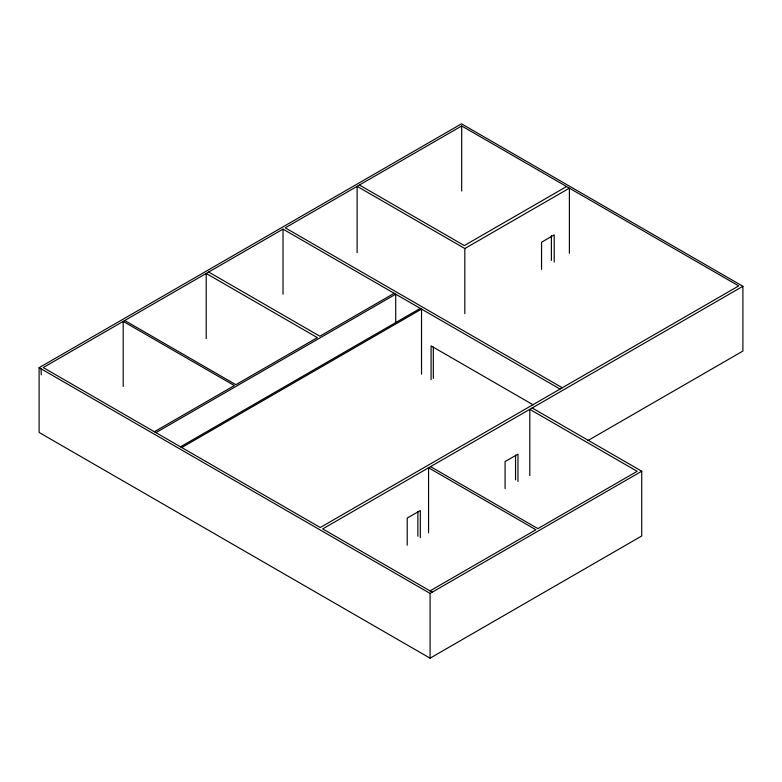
<?xml version="1.0" encoding="UTF-8"?>
<svg xmlns="http://www.w3.org/2000/svg" width="782" height="782" viewBox="0 0 782 782"><rect width="100%" height="100%" fill="white"/><g stroke="black" fill="none" stroke-linecap="round" stroke-linejoin="round"><path stroke-width="1.17" d="M532.18 407.96L641.729 471.214L641.729 535.983L430.08 658.18L39.1 432.446L39.1 367.677L461.478 123.82L742.9 286.3L742.9 351.069L588.015 440.491M560.049 389.065L283.016 229.126L43.215 367.569L320.258 527.508L738.716 285.919L461.683 125.97L285.244 227.836L562.287 387.774M566.579 186.536L464.312 245.577L359.417 185.011M357.11 252.645L357.11 186.341L464.821 248.529L569.394 188.159L569.394 253.251M154.377 431.742L234.356 385.565L123.194 321.392L123.194 386.484M394.167 293.299L319.838 336.211L208.686 272.038M155.911 432.632L395.712 294.188L395.712 323.113M180.505 446.825L420.296 308.382M181.737 447.539L421.527 309.095L421.527 374.187M742.9 286.3L322.683 528.915L432.231 592.16M430.032 590.889L535.924 529.756L428.565 467.783L428.565 532.865M39.1 367.677L430.08 593.411L641.729 471.214M533.216 404.871L431.087 345.908L431.087 379.7M430.55 466.629L537.899 528.612L637.154 471.311L529.805 409.338L529.805 475.632M124.719 320.512L235.871 384.685L317.375 337.638L206.213 273.456L206.213 338.547M41.065 368.811L41.26 374.832M554.203 262.038L554.203 234.913L541.545 242.215L541.545 269.35M551.388 235.646L551.388 260.416M517.967 481.38L517.967 454.147L505.094 461.585L505.094 488.701M515.543 455.104L515.543 479.884M464.821 248.529L464.821 313.621M461.683 125.97L461.683 191.062M433.326 347.032L433.326 378.41M430.08 593.411L430.08 658.18M420.315 537.664L420.315 510.529L407.217 518.085L407.217 545.22M417.891 511.487L417.891 536.257M283.016 229.126L283.016 294.208"/></g></svg>
